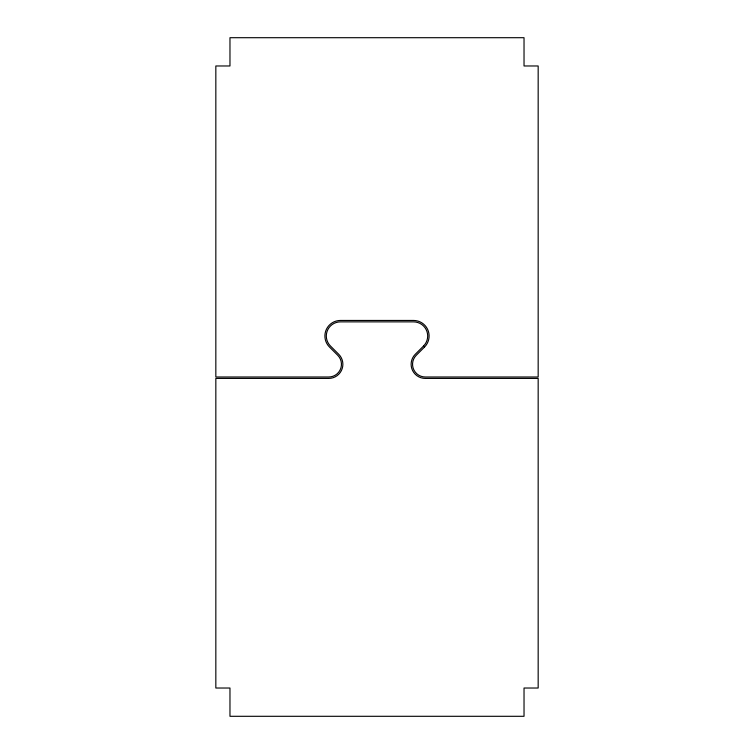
<?xml version="1.0" encoding="UTF-8"?>
<svg xmlns="http://www.w3.org/2000/svg" width="754" height="754" viewBox="0 0 754 754"><rect width="100%" height="100%" fill="white"/><g stroke="black" fill="none" stroke-linecap="round" stroke-linejoin="round"><path stroke-width="1.13" d="M423.55 346.001L415.275 354.276A14.137 14.137 0 0 0 425.265 378.414L538.168 378.414L538.168 688.025L524.03 688.025L524.03 716.3L229.97 716.3L229.97 688.025L215.833 688.025L215.833 378.414L328.735 378.414A14.137 14.137 0 0 0 338.725 354.276L330.45 346.001A14.137 14.137 0 0 1 340.44 321.864L413.56 321.864A14.137 14.137 0 0 1 423.55 346.001M424.549 347L416.274 355.275A12.724 12.724 0 0 0 425.265 377L538.168 377L538.168 65.975L524.03 65.975L524.03 37.7L229.97 37.7L229.97 65.975L215.833 65.975L215.833 377L328.735 377A12.724 12.724 0 0 0 337.726 355.275L329.451 347A15.551 15.551 0 0 1 340.44 320.45L413.56 320.45A15.551 15.551 0 0 1 424.549 347"/></g></svg>
